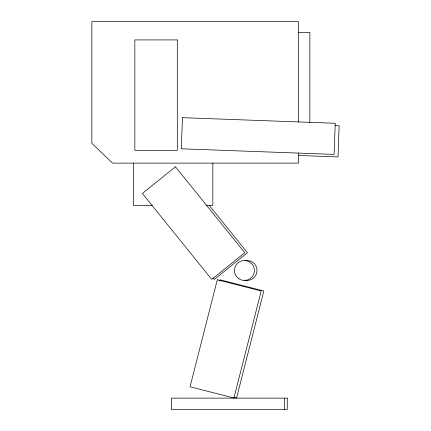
<?xml version="1.0" encoding="UTF-8"?>
<svg xmlns="http://www.w3.org/2000/svg" width="431" height="431" viewBox="0 0 431 431"><rect width="100%" height="100%" fill="white"/><g stroke="black" fill="none" stroke-linecap="round" stroke-linejoin="round"><path stroke-width="0.65" d="M219.616 281.093L219.95 279.789L263.847 290.979L236.571 397.98L233.99 397.323M298.548 32.433L309.873 32.433L309.873 122.641M152.353 205.592L133.54 205.592L133.54 163.117M206.099 205.592L212.817 205.592L212.817 163.117M335.119 125.642L339.143 125.787L338.001 156.916L298.462 155.462M209.369 205.571L247.421 252.733L214.369 279.401L213.103 277.833M298.548 122.194L298.548 21.55L91.857 21.55L91.857 143.302L112.545 163.117L298.548 163.117L298.548 153.053M284.616 398.125L284.616 409.45M245.083 260.717A9.967 9.967 0 0 1 257.043 270.76A9.967 9.967 0 0 1 244.549 280.123M182.448 117.674L181.306 148.797L334.1 154.4L335.243 123.277L182.448 117.674M217.305 279.789L190.033 386.79L233.931 397.98L261.202 290.979L217.305 279.789M175.439 166.797L142.386 193.465L211.729 279.401L244.781 252.733L175.439 166.797M177.303 39.911L134.833 39.911L134.833 150.333L177.303 150.333L177.303 39.911M287.262 398.125L171.36 398.125L171.36 409.45L287.262 409.45L287.262 398.125M238.946 278.798A9.967 9.967 0 0 0 254.387 271.083A9.967 9.967 0 0 0 239.981 261.569A9.967 9.967 0 0 0 238.946 278.798"/></g></svg>
